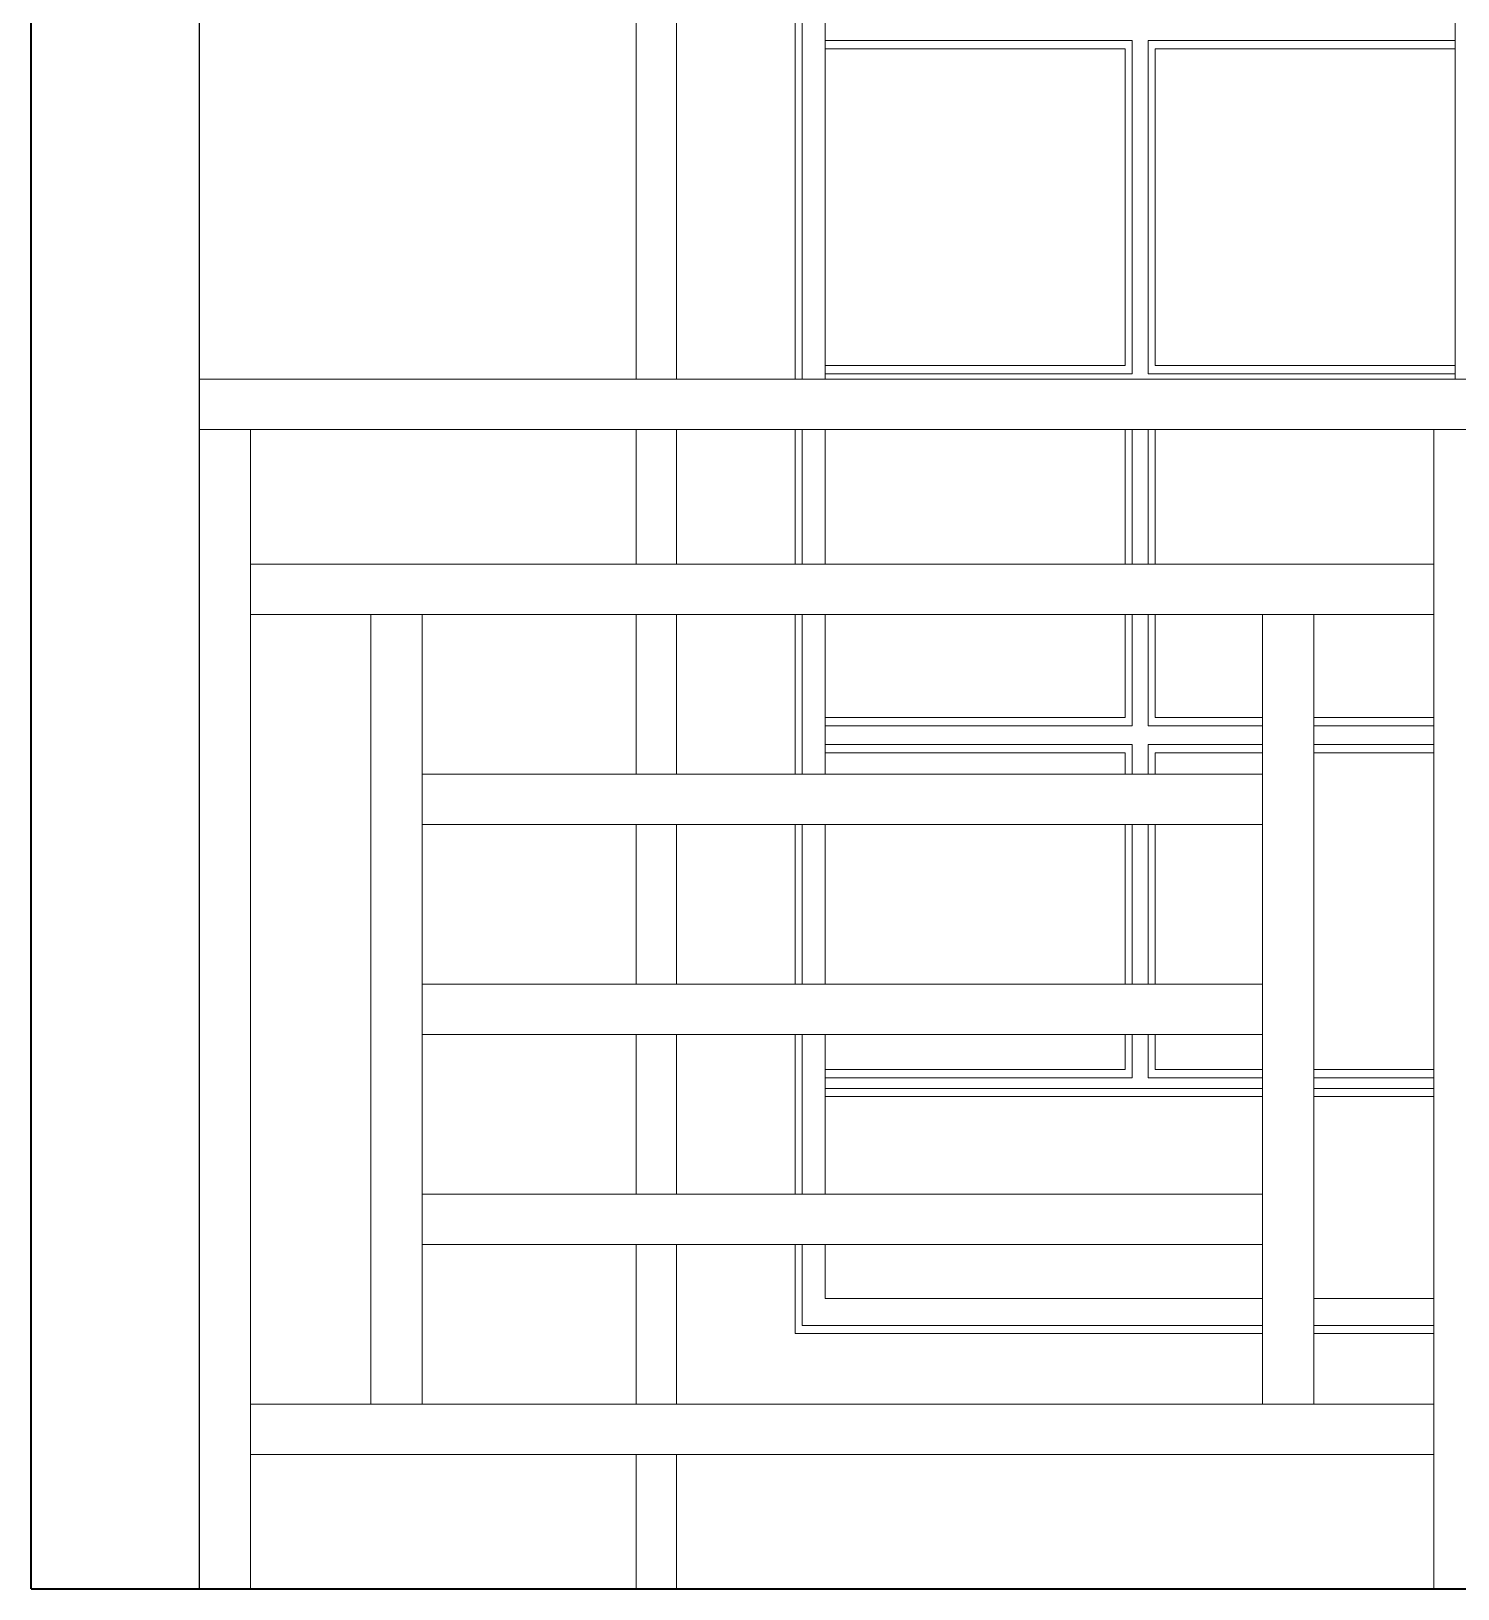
# Model space of a CAD drawing. Header units: inches. Extents: x 136316 to 139491, y -21083 to -17511.
# Drawn here: x 137619.86 to 137662.31, y -19833.19 to -19786.83 of the extents above; entities that cross this region are included whole.
import ezdxf

# ---------------------------------------------------------------- set-up
doc = ezdxf.new("R2010")
doc.units = ezdxf.units.IN
doc.header["$LTSCALE"] = 0.5
doc.header["$MEASUREMENT"] = 0
for name, color, linetype, lineweight in [('PARAPET', 50, 'Continuous', 13), ('wall', 1, 'Continuous', 40), ('wall light', 6, 'Continuous', 25), ('window', 4, 'Continuous', 13)]:
    doc.layers.add(name, color=color, linetype=linetype, lineweight=lineweight)

msp = doc.modelspace()

# ---------------------------------------------------------------- linework, layer by layer
at = {"layer": 'PARAPET'}
for p, q in [((137744.817, -19797.194), (137624.86, -19797.194)), ((137624.86, -19798.694), (137743.103, -19798.694)), ((137626.391, -19833.194), (137626.391, -19798.694)), ((137661.601, -19833.194), (137661.601, -19798.694)), ((137655.31, -19802.694), (137626.391, -19802.694)), ((137661.601, -19802.694), (137655.31, -19802.694)), ((137626.391, -19804.194), (137631.494, -19804.194)), ((137629.963, -19827.694), (137629.963, -19804.194)), ((137631.494, -19808.944), (137631.494, -19804.194)), ((137631.494, -19804.194), (137639.86, -19804.194)), ((137639.86, -19804.194), (137661.601, -19804.194)), ((137656.498, -19827.694), (137656.498, -19804.194)), ((137658.029, -19827.694), (137658.029, -19804.194)), ((137631.494, -19827.694), (137631.494, -19808.944)), ((137656.498, -19808.944), (137631.494, -19808.944)), ((137631.494, -19810.444), (137639.86, -19810.444)), ((137639.86, -19810.444), (137656.498, -19810.444)), ((137645.49, -19815.194), (137631.494, -19815.194)), ((137656.498, -19815.194), (137645.49, -19815.194)), ((137631.494, -19816.694), (137639.86, -19816.694)), ((137639.86, -19816.694), (137656.498, -19816.694)), ((137645.49, -19821.444), (137631.494, -19821.444)), ((137656.498, -19821.444), (137645.49, -19821.444)), ((137631.494, -19822.944), (137639.86, -19822.944)), ((137639.86, -19822.944), (137656.498, -19822.944)), ((137661.601, -19827.694), (137626.391, -19827.694)), ((137626.391, -19829.194), (137661.601, -19829.194)), ((137624.86, -19833.194), (137661.601, -19833.194)), ((137666.376, -19833.194), (137661.601, -19833.194))]:
    msp.add_line(p, q, dxfattribs=at)
at = {"layer": 'wall'}
for q in [(137619.86, -19642.553), (137749.817, -19833.194)]:
    msp.add_line((137619.86, -19833.194), q, dxfattribs=at)
at = {"layer": 'wall light'}
msp.add_line((137624.86, -19727.194), (137624.86, -19833.194), dxfattribs=at)
at = {"layer": 'window'}
for p, q in [((137637.86, -19797.194), (137637.86, -19749.379)), ((137639.065, -19750.776), (137639.065, -19797.194)), ((137642.59, -19754.879), (137642.59, -19797.194)), ((137642.8, -19797.194), (137642.8, -19755.124)), ((137643.49, -19755.927), (137643.49, -19797.194)), ((137662.23, -19797.194), (137662.23, -19755.927)), ((137643.49, -19787.113), (137652.62, -19787.113)), ((137643.49, -19787.358), (137652.41, -19787.358)), ((137652.41, -19787.358), (137652.41, -19796.787)), ((137652.62, -19787.113), (137652.62, -19797.031)), ((137653.1, -19797.031), (137653.1, -19787.113)), ((137653.1, -19787.113), (137662.23, -19787.113)), ((137653.31, -19787.358), (137653.31, -19796.787)), ((137653.31, -19787.358), (137662.23, -19787.358)), ((137643.49, -19796.787), (137652.41, -19796.787)), ((137652.62, -19797.031), (137643.49, -19797.031)), ((137662.23, -19797.031), (137653.1, -19797.031)), ((137653.31, -19796.787), (137662.23, -19796.787)), ((137637.86, -19802.694), (137637.86, -19798.694)), ((137639.065, -19798.694), (137639.065, -19802.694)), ((137642.59, -19798.694), (137642.59, -19802.694)), ((137642.8, -19802.694), (137642.8, -19798.694)), ((137643.49, -19798.694), (137643.49, -19802.694)), ((137652.41, -19798.694), (137652.41, -19802.694)), ((137652.62, -19798.694), (137652.62, -19802.694)), ((137653.1, -19802.694), (137653.1, -19798.694)), ((137653.31, -19798.694), (137653.31, -19802.694)), ((137637.86, -19808.944), (137637.86, -19804.194)), ((137639.065, -19804.194), (137639.065, -19808.944)), ((137642.59, -19804.194), (137642.59, -19808.944)), ((137642.8, -19808.944), (137642.8, -19804.194)), ((137643.49, -19804.194), (137643.49, -19808.944)), ((137652.41, -19804.194), (137652.41, -19807.264)), ((137652.62, -19804.194), (137652.62, -19807.508)), ((137653.1, -19807.508), (137653.1, -19804.194)), ((137653.31, -19804.194), (137653.31, -19807.264)), ((137643.49, -19807.264), (137652.41, -19807.264)), ((137653.31, -19807.264), (137656.498, -19807.264)), ((137658.029, -19807.264), (137661.601, -19807.264)), ((137652.62, -19807.508), (137643.49, -19807.508)), ((137656.498, -19807.508), (137653.1, -19807.508)), ((137661.601, -19807.508), (137658.029, -19807.508)), ((137643.49, -19808.067), (137652.62, -19808.067)), ((137652.62, -19808.067), (137652.62, -19808.944)), ((137653.1, -19808.944), (137653.1, -19808.067)), ((137653.1, -19808.067), (137656.498, -19808.067)), ((137658.029, -19808.067), (137661.601, -19808.067)), ((137643.49, -19808.311), (137652.41, -19808.311)), ((137652.41, -19808.311), (137652.41, -19808.944)), ((137653.31, -19808.311), (137653.31, -19808.944)), ((137653.31, -19808.311), (137656.498, -19808.311)), ((137658.029, -19808.311), (137661.601, -19808.311)), ((137637.86, -19815.194), (137637.86, -19810.444)), ((137639.065, -19810.444), (137639.065, -19815.194)), ((137642.59, -19810.444), (137642.59, -19815.194)), ((137642.8, -19815.194), (137642.8, -19810.444)), ((137643.49, -19810.444), (137643.49, -19815.194)), ((137652.41, -19810.444), (137652.41, -19815.194)), ((137652.62, -19810.444), (137652.62, -19815.194)), ((137653.1, -19815.194), (137653.1, -19810.444)), ((137653.31, -19810.444), (137653.31, -19815.194)), ((137637.86, -19821.444), (137637.86, -19816.694)), ((137639.065, -19816.694), (137639.065, -19821.444)), ((137642.59, -19816.694), (137642.59, -19821.444)), ((137642.8, -19821.444), (137642.8, -19816.694)), ((137643.49, -19816.694), (137643.49, -19821.444)), ((137652.41, -19816.694), (137652.41, -19817.74)), ((137652.62, -19816.694), (137652.62, -19817.985)), ((137653.1, -19817.985), (137653.1, -19816.694)), ((137653.31, -19816.694), (137653.31, -19817.74)), ((137643.49, -19817.74), (137652.41, -19817.74)), ((137652.62, -19817.985), (137643.49, -19817.985)), ((137656.498, -19817.985), (137653.1, -19817.985)), ((137653.31, -19817.74), (137656.498, -19817.74)), ((137658.029, -19817.74), (137661.601, -19817.74)), ((137661.601, -19817.985), (137658.029, -19817.985)), ((137643.49, -19818.299), (137656.498, -19818.299)), ((137658.029, -19818.299), (137661.601, -19818.299)), ((137656.498, -19818.544), (137643.49, -19818.544)), ((137661.601, -19818.544), (137658.029, -19818.544)), ((137637.86, -19827.694), (137637.86, -19822.944)), ((137639.065, -19822.944), (137639.065, -19827.694)), ((137642.59, -19822.944), (137642.59, -19825.598)), ((137642.8, -19825.354), (137642.8, -19822.944)), ((137643.49, -19822.944), (137643.49, -19824.55)), ((137643.49, -19824.55), (137656.498, -19824.55)), ((137658.029, -19824.55), (137661.601, -19824.55)), ((137656.498, -19825.354), (137642.8, -19825.354)), ((137661.601, -19825.354), (137658.029, -19825.354)), ((137642.59, -19825.598), (137656.498, -19825.598)), ((137658.029, -19825.598), (137661.601, -19825.598)), ((137637.86, -19833.194), (137637.86, -19829.194)), ((137639.065, -19829.194), (137639.065, -19833.194)), ((137637.86, -19833.194), (137639.065, -19833.194))]:
    msp.add_line(p, q, dxfattribs=at)

doc.saveas('drawing.dxf')
